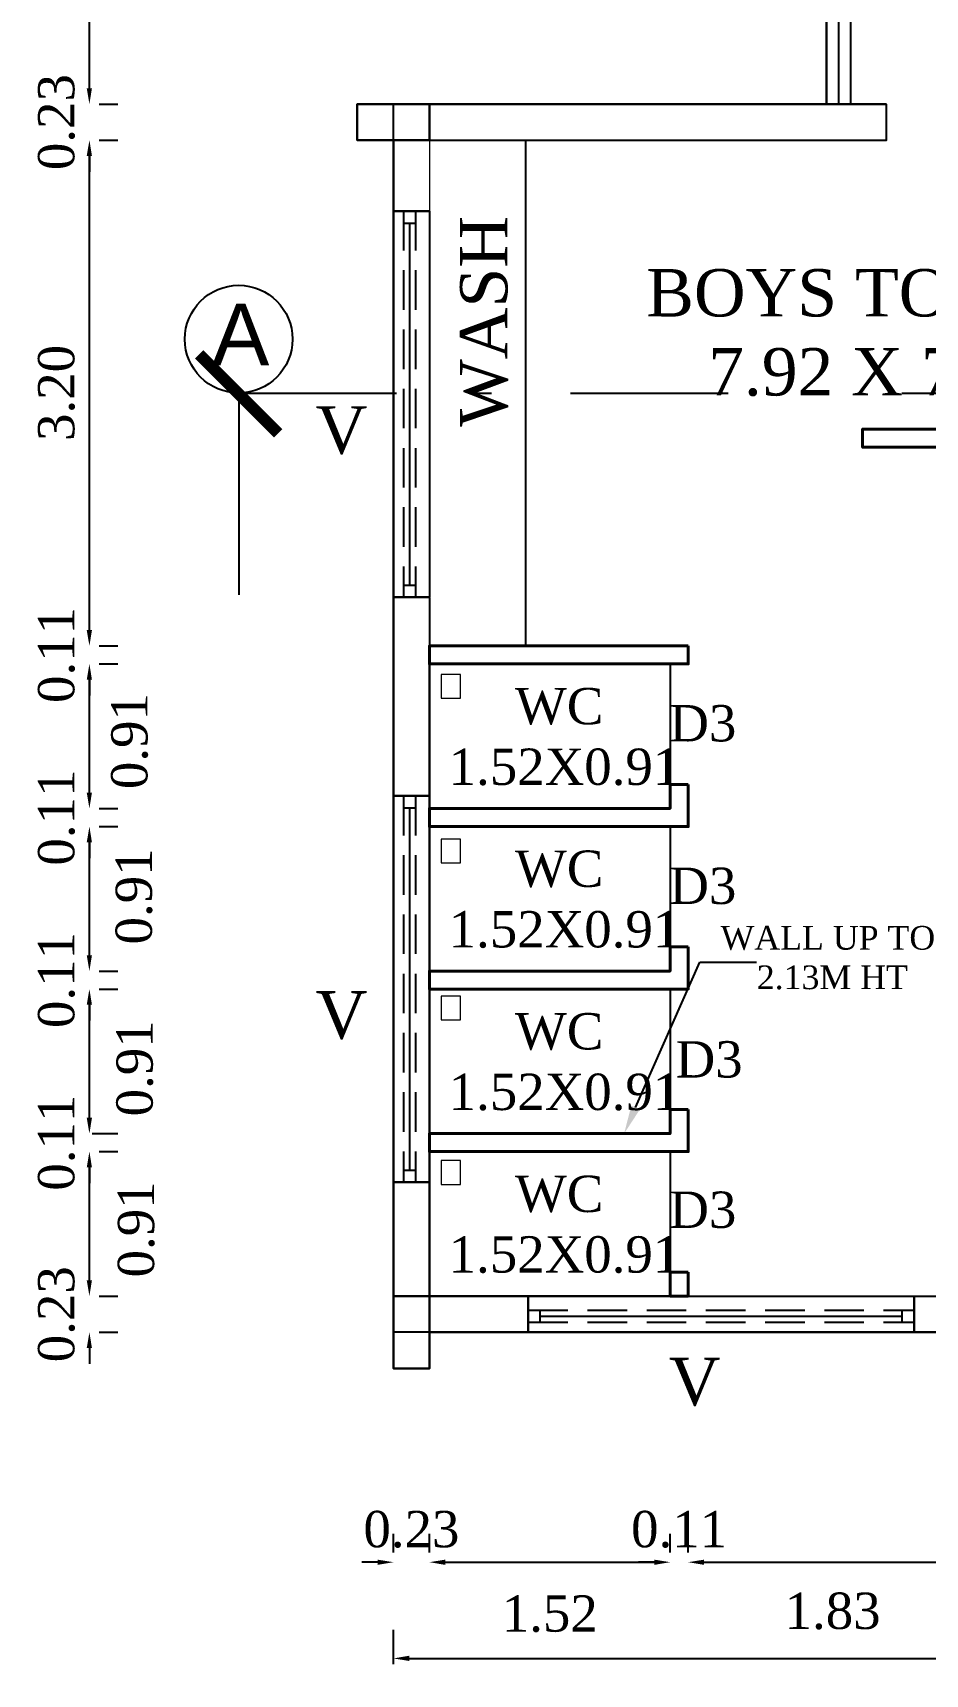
# Model space of a CAD drawing. Header units: metres. Extents: x 3616 to 3987, y 1122 to 1251.
# Drawn here: x 3828.12 to 3833.77, y 1156.45 to 1166.84 of the extents above; entities that cross this region are included whole.
import ezdxf
from ezdxf import colors
from ezdxf.entities.mleader import LeaderData, LeaderLine
from ezdxf.math import Vec2, Vec3

# ---------------------------------------------------------------- set-up
doc = ezdxf.new("R2010")
doc.units = ezdxf.units.M
doc.linetypes.add('DASHDOT', pattern=[1, 0.5, -0.25, 0, -0.25])
doc.linetypes.add('DASHED2', pattern=[0.375, 0.25, -0.125])
doc.layers.add('BLK_1_FLR_1_BLT_UP_AREA', color=26, linetype='Continuous')
doc.layers.add('BLK_1_FLR_1_WATER_CLOSET', color=213, linetype='Continuous')
doc.layers.add('BLK_1_FLR_1_WASH', color=243, linetype='Continuous', lineweight=5)
doc.styles.add('ANAND', font='times.ttf')
doc.styles.add('HEADING-1', font='arial.ttf')
doc.styles.add('ROMANS', font='swissl.ttf')
doc.styles.get("Standard").update_dxf_attribs({"font": 'arial.ttf'})
doc.dimstyles.new('Normal', dxfattribs={"dimscale": 128, "dimtxt": 0.09375, "dimasz": 0.09375, "dimexe": 0.0625, "dimexo": 0.1875, "dimgap": 0.03125, "dimtad": 1, "dimdec": 0, "dimzin": 3, "dimdsep": 46, "dimtxsty": 'ROMANS', "dimblk1": 'ARCHTICK', "dimblk2": 'ARCHTICK', "dimsah": 1, "dimcen": -0.09375, "dimdle": 0.0625, "dimclrd": 256, "dimclre": 256, "dimclrt": 2, "dimazin": 0, "dimtfac": 0.91, "dimtdec": 0, "dimtmove": 0, "dimatfit": 3, "dimldrblk": 'ARCHTICK', "dimfxl": 0, "dimfrac": 1, "dimtolj": 1, "dimtzin": 3, "dimlwd": -1, "dimlwe": -1, "dimarcsym": 0})
doc.dimstyles.new('V1', dxfattribs={"dimtxt": 0.23, "dimasz": 0.1, "dimexe": 0.18, "dimexo": 0.0625, "dimgap": 0.09, "dimtad": 1, "dimzin": 0, "dimdsep": 46, "dimtxsty": 'ANAND', "dimcen": 0.09, "dimadec": 0, "dimazin": 0, "dimtfac": 1, "dimtix": 1, "dimtofl": 0, "dimtmove": 2, "dimatfit": 0, "dimfxl": 0, "dimtolj": 1, "dimtzin": 0, "dimarcsym": 0})

# ---------------------------------------------------------------- blocks, each defined once
blk = doc.blocks.new('*D126')
at = {"color": 0, "lineweight": -2}
for p, q in [((3828.481, 1158.945), (3828.481, 1159.045)), ((3828.543, 1158.845), (3828.661, 1158.845)), ((3828.543, 1158.616), (3828.661, 1158.616)), ((3828.481, 1158.516), (3828.481, 1158.416))]:
    blk.add_line(p, q, dxfattribs=at)
at = {"color": 0}
for points in [[(3828.464, 1158.945), (3828.497, 1158.945), (3828.481, 1158.845)], [(3828.464, 1158.516), (3828.497, 1158.516), (3828.481, 1158.616)]]:
    blk.add_solid(points, dxfattribs=at)
at = {"layer": 'Defpoints', "color": 0}
for p in [(3828.481, 1158.845), (3828.481, 1158.845), (3828.481, 1158.616)]:
    blk.add_point(p, dxfattribs=at)
at = {"color": 0, "insert": (3828.273, 1158.73), "char_height": 0.23, "attachment_point": 5, "rotation": 90, "style": 'ANAND'}
blk.add_mtext('\\A1;0.23', dxfattribs=at)
blk = doc.blocks.new('*D127')
at = {"color": 0, "lineweight": -2}
for p, q in [((3828.543, 1159.759), (3828.661, 1159.759)), ((3828.481, 1158.945), (3828.481, 1159.659)), ((3828.543, 1158.845), (3828.661, 1158.845))]:
    blk.add_line(p, q, dxfattribs=at)
at = {"color": 0}
for points in [[(3828.464, 1159.659), (3828.497, 1159.659), (3828.481, 1159.759)], [(3828.464, 1158.945), (3828.497, 1158.945), (3828.481, 1158.845)]]:
    blk.add_solid(points, dxfattribs=at)
at = {"layer": 'Defpoints', "color": 0}
for p in [(3828.481, 1159.759), (3828.481, 1159.759), (3828.481, 1158.845)]:
    blk.add_point(p, dxfattribs=at)
at = {"color": 0, "insert": (3828.778, 1159.267), "char_height": 0.23, "attachment_point": 5, "rotation": 90, "style": 'ANAND'}
blk.add_mtext('\\A1;0.91', dxfattribs=at)
blk = doc.blocks.new('*D128')
at = {"color": 0, "lineweight": -2}
for p, q in [((3828.481, 1159.973), (3828.481, 1160.073)), ((3828.499, 1159.873), (3828.661, 1159.873)), ((3828.543, 1159.759), (3828.661, 1159.759)), ((3828.481, 1159.659), (3828.481, 1159.559))]:
    blk.add_line(p, q, dxfattribs=at)
at = {"color": 0}
for points in [[(3828.464, 1159.973), (3828.497, 1159.973), (3828.481, 1159.873)], [(3828.464, 1159.659), (3828.497, 1159.659), (3828.481, 1159.759)]]:
    blk.add_solid(points, dxfattribs=at)
at = {"layer": 'Defpoints', "color": 0}
for p in [(3828.436, 1159.873), (3828.481, 1159.873), (3828.481, 1159.759)]:
    blk.add_point(p, dxfattribs=at)
at = {"color": 0, "insert": (3828.273, 1159.816), "char_height": 0.23, "attachment_point": 5, "rotation": 90, "style": 'ANAND'}
blk.add_mtext('\\A1;0.11', dxfattribs=at)
blk = doc.blocks.new('*D129')
at = {"color": 0, "lineweight": -2}
for p, q in [((3828.543, 1160.788), (3828.661, 1160.788)), ((3828.481, 1159.973), (3828.481, 1160.688)), ((3828.499, 1159.873), (3828.661, 1159.873))]:
    blk.add_line(p, q, dxfattribs=at)
at = {"color": 0}
for points in [[(3828.464, 1160.688), (3828.497, 1160.688), (3828.481, 1160.788)], [(3828.464, 1159.973), (3828.497, 1159.973), (3828.481, 1159.873)]]:
    blk.add_solid(points, dxfattribs=at)
at = {"layer": 'Defpoints', "color": 0}
for p in [(3828.481, 1160.788), (3828.481, 1160.788), (3828.436, 1159.873)]:
    blk.add_point(p, dxfattribs=at)
at = {"color": 0, "insert": (3828.769, 1160.286), "char_height": 0.23, "attachment_point": 5, "rotation": 90, "style": 'ANAND'}
blk.add_mtext('\\A1;0.91', dxfattribs=at)
blk = doc.blocks.new('*D130')
at = {"color": 0, "lineweight": -2}
for p, q in [((3828.481, 1161.002), (3828.481, 1161.102)), ((3828.543, 1160.902), (3828.661, 1160.902)), ((3828.543, 1160.788), (3828.661, 1160.788)), ((3828.481, 1160.688), (3828.481, 1160.588))]:
    blk.add_line(p, q, dxfattribs=at)
at = {"color": 0}
for points in [[(3828.464, 1161.002), (3828.497, 1161.002), (3828.481, 1160.902)], [(3828.464, 1160.688), (3828.497, 1160.688), (3828.481, 1160.788)]]:
    blk.add_solid(points, dxfattribs=at)
at = {"layer": 'Defpoints', "color": 0}
for p in [(3828.481, 1160.902), (3828.481, 1160.902), (3828.481, 1160.788)]:
    blk.add_point(p, dxfattribs=at)
at = {"color": 0, "insert": (3828.273, 1160.845), "char_height": 0.23, "attachment_point": 5, "rotation": 90, "style": 'ANAND'}
blk.add_mtext('\\A1;0.11', dxfattribs=at)
blk = doc.blocks.new('*D131')
at = {"color": 0, "lineweight": -2}
for p, q in [((3828.543, 1161.816), (3828.661, 1161.816)), ((3828.481, 1161.002), (3828.481, 1161.716)), ((3828.543, 1160.902), (3828.661, 1160.902))]:
    blk.add_line(p, q, dxfattribs=at)
at = {"color": 0}
for points in [[(3828.464, 1161.716), (3828.497, 1161.716), (3828.481, 1161.816)], [(3828.464, 1161.002), (3828.497, 1161.002), (3828.481, 1160.902)]]:
    blk.add_solid(points, dxfattribs=at)
at = {"layer": 'Defpoints', "color": 0}
for p in [(3828.481, 1161.816), (3828.481, 1161.816), (3828.481, 1160.902)]:
    blk.add_point(p, dxfattribs=at)
at = {"color": 0, "insert": (3828.764, 1161.374), "char_height": 0.23, "attachment_point": 5, "rotation": 90, "style": 'ANAND'}
blk.add_mtext('\\A1;0.91', dxfattribs=at)
blk = doc.blocks.new('*D132')
at = {"color": 0, "lineweight": -2}
for p, q in [((3828.481, 1162.031), (3828.481, 1162.131)), ((3828.543, 1161.931), (3828.661, 1161.931)), ((3828.543, 1161.816), (3828.661, 1161.816)), ((3828.481, 1161.716), (3828.481, 1161.616))]:
    blk.add_line(p, q, dxfattribs=at)
at = {"color": 0}
for points in [[(3828.464, 1162.031), (3828.497, 1162.031), (3828.481, 1161.931)], [(3828.464, 1161.716), (3828.497, 1161.716), (3828.481, 1161.816)]]:
    blk.add_solid(points, dxfattribs=at)
at = {"layer": 'Defpoints', "color": 0}
for p in [(3828.481, 1161.931), (3828.481, 1161.931), (3828.481, 1161.816)]:
    blk.add_point(p, dxfattribs=at)
at = {"color": 0, "insert": (3828.273, 1161.873), "char_height": 0.23, "attachment_point": 5, "rotation": 90, "style": 'ANAND'}
blk.add_mtext('\\A1;0.11', dxfattribs=at)
blk = doc.blocks.new('*D133')
at = {"color": 0, "lineweight": -2}
for p, q in [((3828.543, 1162.845), (3828.661, 1162.845)), ((3828.481, 1162.031), (3828.481, 1162.745)), ((3828.543, 1161.931), (3828.661, 1161.931))]:
    blk.add_line(p, q, dxfattribs=at)
at = {"color": 0}
for points in [[(3828.464, 1162.745), (3828.497, 1162.745), (3828.481, 1162.845)], [(3828.464, 1162.031), (3828.497, 1162.031), (3828.481, 1161.931)]]:
    blk.add_solid(points, dxfattribs=at)
at = {"layer": 'Defpoints', "color": 0}
for p in [(3828.481, 1162.845), (3828.481, 1162.845), (3828.481, 1161.931)]:
    blk.add_point(p, dxfattribs=at)
at = {"color": 0, "insert": (3828.736, 1162.357), "char_height": 0.23, "attachment_point": 5, "rotation": 90, "style": 'ANAND'}
blk.add_mtext('\\A1;0.91', dxfattribs=at)
blk = doc.blocks.new('*D134')
at = {"color": 0, "lineweight": -2}
for p, q in [((3828.481, 1163.059), (3828.481, 1163.159)), ((3828.543, 1162.959), (3828.661, 1162.959)), ((3828.543, 1162.845), (3828.661, 1162.845)), ((3828.481, 1162.745), (3828.481, 1162.645))]:
    blk.add_line(p, q, dxfattribs=at)
at = {"color": 0}
for points in [[(3828.464, 1163.059), (3828.497, 1163.059), (3828.481, 1162.959)], [(3828.464, 1162.745), (3828.497, 1162.745), (3828.481, 1162.845)]]:
    blk.add_solid(points, dxfattribs=at)
at = {"layer": 'Defpoints', "color": 0}
for p in [(3828.481, 1162.959), (3828.481, 1162.959), (3828.481, 1162.845)]:
    blk.add_point(p, dxfattribs=at)
at = {"color": 0, "insert": (3828.273, 1162.902), "char_height": 0.23, "attachment_point": 5, "rotation": 90, "style": 'ANAND'}
blk.add_mtext('\\A1;0.11', dxfattribs=at)
blk = doc.blocks.new('*D135')
at = {"color": 0, "lineweight": -2}
for p, q in [((3828.543, 1166.16), (3828.661, 1166.16)), ((3828.481, 1163.059), (3828.481, 1166.06)), ((3828.543, 1162.959), (3828.661, 1162.959))]:
    blk.add_line(p, q, dxfattribs=at)
at = {"color": 0}
for points in [[(3828.464, 1166.06), (3828.497, 1166.06), (3828.481, 1166.16)], [(3828.464, 1163.059), (3828.497, 1163.059), (3828.481, 1162.959)]]:
    blk.add_solid(points, dxfattribs=at)
at = {"layer": 'Defpoints', "color": 0}
for p in [(3828.481, 1166.16), (3828.481, 1166.16), (3828.481, 1162.959)]:
    blk.add_point(p, dxfattribs=at)
at = {"color": 0, "insert": (3828.273, 1164.56), "char_height": 0.23, "attachment_point": 5, "rotation": 90, "style": 'ANAND'}
blk.add_mtext('\\A1;3.20', dxfattribs=at)
blk = doc.blocks.new('*D136')
at = {"color": 0, "lineweight": -2}
for p, q in [((3828.481, 1166.488), (3828.481, 1166.588)), ((3828.543, 1166.388), (3828.661, 1166.388)), ((3828.543, 1166.16), (3828.661, 1166.16)), ((3828.481, 1166.06), (3828.481, 1165.96))]:
    blk.add_line(p, q, dxfattribs=at)
at = {"color": 0}
for points in [[(3828.464, 1166.488), (3828.497, 1166.488), (3828.481, 1166.388)], [(3828.464, 1166.06), (3828.497, 1166.06), (3828.481, 1166.16)]]:
    blk.add_solid(points, dxfattribs=at)
at = {"layer": 'Defpoints', "color": 0}
for p in [(3828.481, 1166.388), (3828.481, 1166.388), (3828.481, 1166.16)]:
    blk.add_point(p, dxfattribs=at)
at = {"color": 0, "insert": (3828.273, 1166.274), "char_height": 0.23, "attachment_point": 5, "rotation": 90, "style": 'ANAND'}
blk.add_mtext('\\A1;0.23', dxfattribs=at)
blk = doc.blocks.new('*D137')
at = {"color": 0, "lineweight": -2}
for p, q in [((3828.543, 1169.436), (3828.661, 1169.436)), ((3828.481, 1166.488), (3828.481, 1169.336)), ((3828.543, 1166.388), (3828.661, 1166.388))]:
    blk.add_line(p, q, dxfattribs=at)
at = {"color": 0}
for points in [[(3828.464, 1169.336), (3828.497, 1169.336), (3828.481, 1169.436)], [(3828.464, 1166.488), (3828.497, 1166.488), (3828.481, 1166.388)]]:
    blk.add_solid(points, dxfattribs=at)
at = {"layer": 'Defpoints', "color": 0}
for p in [(3828.481, 1169.436), (3828.481, 1169.436), (3828.481, 1166.388)]:
    blk.add_point(p, dxfattribs=at)
at = {"color": 0, "insert": (3828.273, 1167.912), "char_height": 0.23, "attachment_point": 5, "rotation": 90, "style": 'ANAND'}
blk.add_mtext('\\A1;3.05', dxfattribs=at)
blk = doc.blocks.new('*D150')
at = {"color": 0, "lineweight": -2}
for p, q in [((3830.406, 1157.223), (3830.406, 1157.341)), ((3830.634, 1157.223), (3830.634, 1157.341)), ((3830.306, 1157.161), (3830.206, 1157.161)), ((3830.734, 1157.161), (3830.834, 1157.161))]:
    blk.add_line(p, q, dxfattribs=at)
at = {"color": 0}
for points in [[(3830.306, 1157.177), (3830.306, 1157.144), (3830.406, 1157.161)], [(3830.734, 1157.177), (3830.734, 1157.144), (3830.634, 1157.161)]]:
    blk.add_solid(points, dxfattribs=at)
at = {"layer": 'Defpoints', "color": 0}
for p in [(3830.406, 1157.161), (3830.634, 1157.161), (3830.634, 1157.161)]:
    blk.add_point(p, dxfattribs=at)
at = {"color": 0, "insert": (3830.52, 1157.368), "char_height": 0.23, "attachment_point": 5, "style": 'ANAND'}
blk.add_mtext('\\A1;0.23', dxfattribs=at)
blk = doc.blocks.new('*D151')
at = {"color": 0, "lineweight": -2}
for p, q in [((3830.634, 1157.223), (3830.634, 1157.341)), ((3832.158, 1157.223), (3832.158, 1157.341)), ((3830.734, 1157.161), (3832.058, 1157.161))]:
    blk.add_line(p, q, dxfattribs=at)
at = {"color": 0}
for points in [[(3830.734, 1157.177), (3830.734, 1157.144), (3830.634, 1157.161)], [(3832.058, 1157.177), (3832.058, 1157.144), (3832.158, 1157.161)]]:
    blk.add_solid(points, dxfattribs=at)
at = {"layer": 'Defpoints', "color": 0}
for p in [(3830.634, 1157.161), (3832.158, 1157.161), (3832.158, 1157.161)]:
    blk.add_point(p, dxfattribs=at)
at = {"color": 0, "insert": (3831.396, 1156.834), "char_height": 0.23, "attachment_point": 5, "style": 'ANAND'}
blk.add_mtext('\\A1;1.52', dxfattribs=at)
blk = doc.blocks.new('*D152')
at = {"color": 0, "lineweight": -2}
for p, q in [((3832.158, 1157.223), (3832.158, 1157.341)), ((3832.273, 1157.223), (3832.273, 1157.341)), ((3832.058, 1157.161), (3831.958, 1157.161)), ((3832.373, 1157.161), (3832.473, 1157.161))]:
    blk.add_line(p, q, dxfattribs=at)
at = {"color": 0}
for points in [[(3832.058, 1157.177), (3832.058, 1157.144), (3832.158, 1157.161)], [(3832.373, 1157.177), (3832.373, 1157.144), (3832.273, 1157.161)]]:
    blk.add_solid(points, dxfattribs=at)
at = {"layer": 'Defpoints', "color": 0}
for p in [(3832.158, 1157.161), (3832.273, 1157.161), (3832.273, 1157.161)]:
    blk.add_point(p, dxfattribs=at)
at = {"color": 0, "insert": (3832.215, 1157.368), "char_height": 0.23, "attachment_point": 5, "style": 'ANAND'}
blk.add_mtext('\\A1;0.11', dxfattribs=at)
blk = doc.blocks.new('*D153')
at = {"color": 0, "lineweight": -2}
for p, q in [((3832.273, 1157.223), (3832.273, 1157.341)), ((3834.101, 1157.223), (3834.101, 1157.341)), ((3832.373, 1157.161), (3834.001, 1157.161))]:
    blk.add_line(p, q, dxfattribs=at)
at = {"color": 0}
for points in [[(3832.373, 1157.177), (3832.373, 1157.144), (3832.273, 1157.161)], [(3834.001, 1157.177), (3834.001, 1157.144), (3834.101, 1157.161)]]:
    blk.add_solid(points, dxfattribs=at)
at = {"layer": 'Defpoints', "color": 0}
for p in [(3832.273, 1157.161), (3834.101, 1157.161), (3834.101, 1157.161)]:
    blk.add_point(p, dxfattribs=at)
at = {"color": 0, "insert": (3833.187, 1156.851), "char_height": 0.23, "attachment_point": 5, "style": 'ANAND'}
blk.add_mtext('\\A1;1.83', dxfattribs=at)
blk = doc.blocks.new('*D167')
at = {"color": 0, "lineweight": -2}
for p, q in [((3830.406, 1156.515), (3830.406, 1156.732)), ((3866.753, 1156.515), (3866.753, 1156.732)), ((3830.506, 1156.552), (3866.653, 1156.552))]:
    blk.add_line(p, q, dxfattribs=at)
at = {"color": 0}
for points in [[(3830.506, 1156.569), (3830.506, 1156.536), (3830.406, 1156.552)], [(3866.653, 1156.569), (3866.653, 1156.536), (3866.753, 1156.552)]]:
    blk.add_solid(points, dxfattribs=at)
at = {"layer": 'Defpoints', "color": 0}
for p in [(3866.753, 1156.552), (3830.406, 1156.452), (3866.753, 1156.452)]:
    blk.add_point(p, dxfattribs=at)
at = {"color": 0, "insert": (3848.579, 1156.76), "char_height": 0.23, "attachment_point": 5, "style": 'ANAND'}
blk.add_mtext('\\A1;36.35', dxfattribs=at)
blk = doc.blocks.new('_ArchTick')
at = {"color": 0, "linetype": 'ByBlock', "const_width": 0.15}
blk.add_lwpolyline([(-0.5, -0.5), (0.5, 0.5)], dxfattribs=at)

msp = doc.modelspace()

# ---------------------------------------------------------------- linework, layer by layer
at = {"lineweight": -2}
for p, q in [((3833.14809, 1169.43631, -0.0324), (3833.14809, 1166.38831, -0.0324)), ((3833.22429, 1169.43631, -0.0324), (3833.22429, 1166.38831, -0.0324)), ((3833.30049, 1169.43631, -0.0324), (3833.30049, 1166.38831, -0.0324)), ((3830.63423, 1166.38831, -0.0324), (3830.17703, 1166.38831, -0.0324)), ((3830.17703, 1166.38831, -0.0324), (3830.17703, 1166.15971, -0.0324)), ((3831.24383, 1166.38831, -0.0324), (3830.63423, 1166.38831, -0.0324)), ((3830.63423, 1166.15971, -0.0324), (3830.63423, 1166.38831, -0.0324)), ((3830.63423, 1166.38831, -0.0324), (3833.52909, 1166.38831, -0.0324)), ((3833.52909, 1166.15971, -0.0324), (3833.52909, 1166.38831, -0.0324)), ((3830.17703, 1166.15971, -0.0324), (3830.63423, 1166.15971, -0.0324)), ((3830.40563, 1166.15971, -0.0324), (3830.40563, 1158.61591, -0.0324)), ((3830.63423, 1166.15971, -0.0324), (3831.24383, 1166.15971, -0.0324)), ((3830.63423, 1166.15971, -0.0324), (3833.52909, 1166.15971, -0.0324)), ((3831.24383, 1162.95931, -0.0324), (3831.24383, 1166.15971, -0.0324)), ((3830.63423, 1165.71125, -0.0324), (3830.40563, 1165.71125, -0.0324)), ((3833.37669, 1164.21661, -0.0324), (3833.37669, 1164.33091, -0.0324)), ((3838.55903, 1164.33091, -0.0324), (3833.37669, 1164.33091, -0.0324)), ((3838.55903, 1164.21661, -0.0324), (3833.37669, 1164.21661, -0.0324)), ((3830.63423, 1163.26411, -0.0324), (3830.63423, 1158.61591, -0.0324)), ((3830.63423, 1162.95931, -0.0324), (3832.27253, 1162.95931, -0.0324)), ((3832.27253, 1162.95931, -0.0324), (3832.27253, 1162.84501, -0.0324)), ((3830.63423, 1162.84501, -0.0324), (3832.27253, 1162.84501, -0.0324)), ((3832.15823, 1162.08301, -0.0324), (3832.15823, 1161.93061, -0.0324)), ((3832.15823, 1162.08301, -0.0324), (3832.27253, 1162.08301, -0.0324)), ((3832.27253, 1162.08301, -0.0324), (3832.27253, 1161.81631, -0.0324)), ((3830.63423, 1162.00981, -0.0324), (3830.40563, 1162.00981, -0.0324)), ((3830.63423, 1161.93061, -0.0324), (3832.15823, 1161.93061, -0.0324)), ((3830.63423, 1161.81631, -0.0324), (3832.27253, 1161.81631, -0.0324)), ((3832.15823, 1161.05431, -0.0324), (3832.15823, 1160.90191, -0.0324)), ((3832.15823, 1161.05431, -0.0324), (3832.27253, 1161.05431, -0.0324)), ((3832.27253, 1161.05431, -0.0324), (3832.27253, 1160.78761, -0.0324)), ((3830.63423, 1160.90191, -0.0324), (3832.15823, 1160.90191, -0.0324)), ((3830.63423, 1160.78761, -0.0324), (3832.27253, 1160.78761, -0.0324)), ((3832.15823, 1160.02561, -0.0324), (3832.15823, 1159.87321, -0.0324)), ((3832.15823, 1160.02561, -0.0324), (3832.27253, 1160.02561, -0.0324)), ((3832.27253, 1160.02561, -0.0324), (3832.27253, 1159.75891, -0.0324)), ((3830.63423, 1159.87321, -0.0324), (3832.15823, 1159.87321, -0.0324)), ((3830.63423, 1159.75891, -0.0324), (3832.27253, 1159.75891, -0.0324)), ((3832.15823, 1158.99691, -0.0324), (3832.15823, 1158.84451, -0.0324)), ((3832.15823, 1158.99691, -0.0324), (3832.27253, 1158.99691, -0.0324)), ((3832.27253, 1158.99691, -0.0324), (3832.27253, 1158.84451, -0.0324)), ((3830.63423, 1158.84451, -0.0324), (3830.40563, 1158.84451, -0.0324)), ((3830.40563, 1158.84451, -0.0324), (3830.40563, 1158.38731, -0.0324)), ((3830.63423, 1158.84451, -0.0324), (3838.78763, 1158.84451, -0.0324)), ((3830.63423, 1158.38731, -0.0324), (3830.63423, 1158.84451, -0.0324)), ((3831.26001, 1158.84451, -0.0324), (3831.26001, 1158.61591, -0.0324)), ((3830.63423, 1158.61591, -0.0324), (3838.55903, 1158.61591, -0.0324)), ((3830.40563, 1158.38731, -0.0324), (3830.63423, 1158.38731, -0.0324))]:
    msp.add_line(p, q, dxfattribs=at)
for p, q in [((3830.40563, 1165.71125, -0.0324), (3830.63423, 1165.71125, -0.0324)), ((3830.46913, 1165.63505, -0.0324), (3830.54533, 1165.63505, -0.0324)), ((3830.50723, 1165.63505, -0.0324), (3830.50723, 1163.34305, -0.0324)), ((3830.46913, 1163.34305, -0.0324), (3830.54533, 1163.34305, -0.0324)), ((3830.40563, 1163.26685, -0.0324), (3830.63423, 1163.26685, -0.0324)), ((3830.40563, 1162.00981, -0.0324), (3830.63423, 1162.00981, -0.0324)), ((3830.46913, 1161.93361, -0.0324), (3830.54533, 1161.93361, -0.0324)), ((3830.50723, 1161.93361, -0.0324), (3830.50723, 1159.64161, -0.0324)), ((3830.40563, 1159.56541, -0.0324), (3830.63423, 1159.56541, -0.0324)), ((3830.46913, 1159.64161, -0.0324), (3830.54533, 1159.64161, -0.0324)), ((3831.26001, 1158.61591, -0.0324), (3831.26001, 1158.84451, -0.0324)), ((3833.70441, 1158.61591, -0.0324), (3833.70441, 1158.84451, -0.0324)), ((3831.33621, 1158.67941, -0.0324), (3831.33621, 1158.75561, -0.0324)), ((3833.62821, 1158.67941, -0.0324), (3833.62821, 1158.75561, -0.0324)), ((3831.33621, 1158.71751, -0.0324), (3833.62821, 1158.71751, -0.0324))]:
    msp.add_line(p, q)
at = {"linetype": 'DASHED2'}
for p, q in [((3830.46913, 1165.71125, -0.0324), (3830.46913, 1163.26685, -0.0324)), ((3830.54533, 1165.71125, -0.0324), (3830.54533, 1163.26685, -0.0324)), ((3830.46913, 1162.00981, -0.0324), (3830.46913, 1159.56541, -0.0324)), ((3830.54533, 1162.00981, -0.0324), (3830.54533, 1159.56541, -0.0324)), ((3831.26001, 1158.75561, -0.0324), (3833.70441, 1158.75561, -0.0324)), ((3831.26001, 1158.67941, -0.0324), (3833.70441, 1158.67941, -0.0324))]:
    msp.add_line(p, q, dxfattribs=at)
at = {"linetype": 'DASHDOT', "ltscale": 2}
msp.add_line((3829.42621, 1164.55951, -0.0324), (3868.00209, 1164.55951, -0.0324), dxfattribs=at)
at = {"lineweight": -2, "elevation": -0.0324}
for points in [[(3830.63423, 1166.38831), (3830.63423, 1166.15971), (3830.17703, 1166.15971), (3830.17703, 1166.38831)], [(3833.52909, 1166.38831), (3830.63423, 1166.38831), (3830.63423, 1166.15971), (3833.52909, 1166.15971)], [(3832.27253, 1162.95931), (3830.63423, 1162.95931), (3830.63423, 1162.84501), (3832.27253, 1162.84501)], [(3832.27253, 1162.08301), (3832.15823, 1162.08301), (3832.15823, 1161.93061), (3830.63423, 1161.93061), (3830.63423, 1161.81631), (3832.27253, 1161.81631)], [(3832.27253, 1161.05431), (3832.15823, 1161.05431), (3832.15823, 1160.90191), (3830.63423, 1160.90191), (3830.63423, 1160.78761), (3832.27253, 1160.78761)], [(3832.27253, 1160.02561), (3832.15823, 1160.02561), (3832.15823, 1159.87321), (3830.63423, 1159.87321), (3830.63423, 1159.75891), (3832.27253, 1159.75891)], [(3830.40563, 1158.84451), (3830.63423, 1158.84451), (3830.63423, 1158.38731), (3830.40563, 1158.38731)]]:
    msp.add_lwpolyline(points, close=True, dxfattribs=at)
at = {"elevation": -0.0324}
for points in [[(3830.63423, 1165.71125), (3830.63423, 1163.26685), (3830.40563, 1163.26685), (3830.40563, 1165.71125)], [(3830.63423, 1162.00981), (3830.63423, 1159.56541), (3830.40563, 1159.56541), (3830.40563, 1162.00981)], [(3831.26001, 1158.84451), (3833.70441, 1158.84451), (3833.70441, 1158.61591), (3831.26001, 1158.61591)]]:
    msp.add_lwpolyline(points, close=True, dxfattribs=at)
at = {"lineweight": 40, "elevation": -0.0324}
for points in [[(3838.55903, 1164.33091), (3833.37669, 1164.33091), (3833.37669, 1164.21661), (3838.55903, 1164.21661)], [(3832.27253, 1162.95931), (3830.63423, 1162.95931), (3830.63423, 1162.84501), (3832.27253, 1162.84501)], [(3832.27253, 1162.08301), (3832.15823, 1162.08301), (3832.15823, 1161.93061), (3830.63423, 1161.93061), (3830.63423, 1161.81631), (3832.27253, 1161.81631)], [(3832.27253, 1161.05431), (3832.15823, 1161.05431), (3832.15823, 1160.90191), (3830.63423, 1160.90191), (3830.63423, 1160.78761), (3832.27253, 1160.78761)], [(3832.27253, 1160.02561), (3832.15823, 1160.02561), (3832.15823, 1159.87321), (3830.63423, 1159.87321), (3830.63423, 1159.75891), (3832.27253, 1159.75891)], [(3832.27253, 1158.99691), (3832.15823, 1158.99691), (3832.15823, 1158.84451), (3832.27253, 1158.84451)]]:
    msp.add_lwpolyline(points, close=True, dxfattribs=at)
at = {"linetype": 'ByBlock', "lineweight": -2}
msp.add_circle((3829.42621, 1164.90027, -0.0324), 0.34076, dxfattribs=at)
at = {"layer": 'BLK_1_FLR_1_BLT_UP_AREA', "color": 26, "ltscale": 400, "elevation": -0.0324}
msp.add_lwpolyline([(3830.40563, 1205.17411), (3858.52343, 1205.17411), (3858.52343, 1194.12511), (3846.25523, 1194.12511), (3846.25523, 1185.89551), (3842.06423, 1185.89551), (3842.06195, 1175.2278), (3850.06523, 1175.22951), (3850.06523, 1177.89616), (3866.75303, 1177.89291), (3866.75303, 1158.61591), (3841.83563, 1158.61591), (3841.83563, 1159.94941), (3838.78763, 1159.94941), (3838.78763, 1158.61591), (3830.40563, 1158.61591), (3830.40563, 1166.38831), (3833.14883, 1166.38831), (3833.14883, 1169.43631), (3830.40563, 1169.43631)], close=True, dxfattribs=at)
at = {"layer": 'BLK_1_FLR_1_WASH', "color": 55, "elevation": -0.0324}
msp.add_lwpolyline([(3830.63423, 1162.95931), (3831.24383, 1162.95931), (3831.24383, 1166.15971), (3830.63423, 1166.15971)], close=True, dxfattribs=at)
at = {"layer": 'BLK_1_FLR_1_WASH', "color": 60, "elevation": -0.0324}
for points in [[(3830.70844, 1162.7785), (3830.70844, 1162.6285), (3830.83093, 1162.6285), (3830.83093, 1162.7785)], [(3830.70844, 1161.73612), (3830.70844, 1161.58612), (3830.83093, 1161.58612), (3830.83093, 1161.73612)], [(3830.70844, 1160.74326), (3830.70844, 1160.59326), (3830.83093, 1160.59326), (3830.83093, 1160.74326)], [(3830.70844, 1159.70198), (3830.70844, 1159.55198), (3830.83093, 1159.55198), (3830.83093, 1159.70198)]]:
    msp.add_lwpolyline(points, close=True, dxfattribs=at)
at = {"layer": 'BLK_1_FLR_1_WATER_CLOSET', "color": 1, "elevation": -0.0324}
for points in [[(3830.63423, 1162.84501), (3832.15823, 1162.84501), (3832.15823, 1161.93061), (3830.63423, 1161.93061)], [(3830.63423, 1161.81631), (3832.15823, 1161.81631), (3832.15823, 1160.90191), (3830.63423, 1160.90191)], [(3830.63423, 1160.78761), (3832.15823, 1160.78761), (3832.15823, 1159.87321), (3830.63423, 1159.87321)], [(3832.15823, 1158.84451), (3830.63423, 1158.84451), (3830.63423, 1159.75891), (3832.15823, 1159.75891)]]:
    msp.add_lwpolyline(points, close=True, dxfattribs=at)

# ---------------------------------------------------------------- texts
at = {"style": 'ANAND'}
msp.add_text('WASH', height=0.3, rotation=90, dxfattribs=at).set_placement((3831.12759, 1164.34535, -0.0324))
at = {"linetype": 'ByBlock', "lineweight": -2, "style": 'HEADING-1'}
msp.add_text('A', height=0.39, dxfattribs=at).set_placement((3829.25708, 1164.73464, -0.0324))
at = {"style": 'ANAND'}
for s, height, p in [('V', 0.3, (3829.91356, 1164.17599, -0.0324)), ('D3', 0.23, (3832.15305, 1162.35493, -0.0324)), ('D3', 0.23, (3832.15305, 1161.32623, -0.0324)), ('V', 0.3, (3829.91356, 1160.47455, -0.0324)), ('D3', 0.23, (3832.19284, 1160.22796, -0.0324)), ('D3', 0.23, (3832.15305, 1159.27658, -0.0324)), ('V', 0.3, (3832.14979, 1158.15459, -0.0324))]:
    msp.add_text(s, height=height, dxfattribs=at).set_placement(p)
at = {"attachment_point": 1, "style": 'ANAND'}
for s, insert, char_height, width in [('{\\W1.542968; }BOYS TOILET\\P{\\W5.004882; }7.92 X 7.32 ', (3831.8318, 1165.34412, -0.0324), 0.3, 3.165465), ('{\\W6.429734; }WC\\P{\\W1.58989; }1.52X0.91', (3830.6176, 1162.69323, -0.0324), 0.23, 1.6226107), ('{\\W6.429734; }WC\\P{\\W1.58989; }1.52X0.91', (3830.6176, 1161.66453, -0.0324), 0.23, 1.6226107), ('{\\W6.429734; }WC\\P{\\W1.58989; }1.52X0.91', (3830.6176, 1160.63583, -0.0324), 0.23, 1.6226107), ('{\\W6.429734; }WC\\P{\\W1.58989; }1.52X0.91', (3830.6176, 1159.60713, -0.0324), 0.23, 1.6226107)]:
    msp.add_mtext(s, dxfattribs=dict(at, insert=insert, char_height=char_height, width=width))

# ---------------------------------------------------------------- dimensions: what is measured, and where the dimension line sits
for base, p1, p2, picture, middle in [((3828.48077, 1169.43631, -0.0324), (3828.48077, 1166.38831, -0.0324), (3828.48077, 1169.43631, -0.0324), '*D137', (3828.27345, 1167.91231, -0.0324)), ((3828.48077, 1166.38831, -0.0324), (3828.48077, 1166.15971, -0.0324), (3828.48077, 1166.38831, -0.0324), '*D136', (3828.27345, 1166.27401, -0.0324)), ((3828.48077, 1166.15971, -0.0324), (3828.48077, 1162.95931, -0.0324), (3828.48077, 1166.15971, -0.0324), '*D135', (3828.27345, 1164.55951, -0.0324)), ((3828.48077, 1162.95931, -0.0324), (3828.48077, 1162.84501, -0.0324), (3828.48077, 1162.95931, -0.0324), '*D134', (3828.27345, 1162.90216, -0.0324)), ((3828.48077, 1161.93061, -0.0324), (3828.48077, 1161.81631, -0.0324), (3828.48077, 1161.93061, -0.0324), '*D132', (3828.27345, 1161.87346, -0.0324)), ((3828.48077, 1160.90191, -0.0324), (3828.48077, 1160.78761, -0.0324), (3828.48077, 1160.90191, -0.0324), '*D130', (3828.27345, 1160.84476, -0.0324)), ((3828.48077, 1159.87321, -0.0324), (3828.48077, 1159.75891, -0.0324), (3828.4364, 1159.87321, -0.0324), '*D128', (3828.27345, 1159.81606, -0.0324)), ((3828.48077, 1158.84451, -0.0324), (3828.48077, 1158.61591, -0.0324), (3828.48077, 1158.84451, -0.0324), '*D126', (3828.27345, 1158.73021, -0.0324))]:
    dim = msp.add_linear_dim(base=base, p1=p1, p2=p2, angle=90, dimstyle='V1')
    dim.commit()
    dim.dimension.update_dxf_attribs({"geometry": picture, "text_midpoint": middle})
for base, p1, p2, picture, middle in [((3828.48077, 1162.84501, -0.0324), (3828.48077, 1161.93061, -0.0324), (3828.48077, 1162.84501, -0.0324), '*D133', (3828.73616, 1162.35702, -0.0324)), ((3828.48077, 1161.81631, -0.0324), (3828.48077, 1160.90191, -0.0324), (3828.48077, 1161.81631, -0.0324), '*D131', (3828.76438, 1161.37406, -0.0324)), ((3828.48077, 1160.78761, -0.0324), (3828.4364, 1159.87321, -0.0324), (3828.48077, 1160.78761, -0.0324), '*D129', (3828.76947, 1160.28616, -0.0324)), ((3828.48077, 1159.75891, -0.0324), (3828.48077, 1158.84451, -0.0324), (3828.48077, 1159.75891, -0.0324), '*D127', (3828.77821, 1159.267, -0.0324))]:
    dim = msp.add_linear_dim(base=base, p1=p1, p2=p2, angle=90, dimstyle='V1')
    dim.commit()
    dim.dimension.update_dxf_attribs({"geometry": picture, "text_midpoint": middle, "dimtype": 160})
for base, p1, p2, picture, middle in [((3830.63423, 1157.1606, -0.0324), (3830.40563, 1157.1606, -0.0324), (3830.63423, 1157.1606, -0.0324), '*D150', (3830.51993, 1157.36792, -0.0324)), ((3832.27253, 1157.1606, -0.0324), (3832.15823, 1157.1606, -0.0324), (3832.27253, 1157.1606, -0.0324), '*D152', (3832.21538, 1157.36792, -0.0324)), ((3866.75303, 1156.55239, -0.0324), (3830.40563, 1156.45233, -0.0324), (3866.75303, 1156.45233, -0.0324), '*D167', (3848.57933, 1156.75971, -0.0324))]:
    dim = msp.add_linear_dim(base=base, p1=p1, p2=p2, dimstyle='V1')
    dim.commit()
    dim.dimension.update_dxf_attribs({"geometry": picture, "text_midpoint": middle})
for base, p1, p2, picture, middle in [((3832.15823, 1157.1606, -0.0324), (3830.63423, 1157.1606, -0.0324), (3832.15823, 1157.1606, -0.0324), '*D151', (3831.39623, 1156.83439, -0.0324)), ((3834.10133, 1157.1606, -0.0324), (3832.27253, 1157.1606, -0.0324), (3834.10133, 1157.1606, -0.0324), '*D153', (3833.18693, 1156.85097, -0.0324))]:
    dim = msp.add_linear_dim(base=base, p1=p1, p2=p2, dimstyle='V1')
    dim.commit()
    dim.dimension.update_dxf_attribs({"geometry": picture, "text_midpoint": middle, "dimtype": 160})

# ---------------------------------------------------------------- leaders
at = {"linetype": 'ByBlock', "lineweight": -2}
msp.add_leader([(3829.42621, 1164.55481, -0.0324), (3829.42621, 1163.28179, -0.0324)], dimstyle='Normal', override={"dimscale": 100, "dimtxt": 2, "dimasz": 0.005, "dimgap": 1, "dimtad": 0, "dimclre": 2, "dimfxl": 0.18, "dimfxlon": 1, "dimtfill": 1, "dimarcsym": 1}, dxfattribs=at)
ml = msp.add_multileader_mtext('Standard')
ml.set_content('WALL UP TO\\P 2.13M HT', color=256, style='ANAND')
ml.set_leader_properties()
ml.build(insert=Vec2(0, 0))
ml.multileader.update_dxf_attribs({"dogleg_length": 0.36, "arrow_head_size": 0.18})
ctx = ml.context
ctx.base_point, ctx.char_height, ctx.arrow_head_size, ctx.landing_gap_size, ctx.plane_origin = Vec3(3832.34823, 1161.11062, -0.0324), 0.15, 0.18, 0.09, Vec3(3834.45773, 1160.78761, -0.0324)
ctx.text_align_type = 1
notes = []
notes.append((ctx, [(0, (1, 1, 0), (3834.20546, 1161.11062, -0.0324), (-1, 0), 0.36, [(0, [(3834.45773, 1160.78761, -0.0324)], 0, [])])]))
ctx.mtext.insert, ctx.mtext.alignment, ctx.mtext.flow_direction = Vec3(3833.15688, 1161.18714, -0.0324), 2, 5
ml = msp.add_multileader_mtext('Standard')
ml.set_content('', color=256)
ml.set_leader_properties()
ml.build(insert=Vec2(0, 0))
ml.multileader.update_dxf_attribs({"dogleg_length": 0.36, "arrow_head_size": 0.18})
ctx = ml.context
ctx.base_point, ctx.char_height, ctx.arrow_head_size, ctx.landing_gap_size, ctx.plane_origin = Vec3(3832.70561, 1160.95862, -0.0324), 0.18, 0.18, 0.09, Vec3(3831.86678, 1159.87321, -0.0324)
notes.append((ctx, [(0, (1, 1, 0), (3832.34561, 1160.95862, -0.0324), (1, 0), 0.36, [(0, [(3831.86678, 1159.87321, -0.0324)], 0, [])])]))
ctx.mtext.insert, ctx.mtext.flow_direction = Vec3(3832.79561, 1161.04862, -0.0324), 5
for ctx, leaders in notes:
    for number, flags, end, landing, length, lines in leaders:
        leader = LeaderData()
        leader.index, (leader.has_last_leader_line, leader.has_dogleg_vector, leader.attachment_direction) = number, flags
        leader.last_leader_point, leader.dogleg_vector, leader.dogleg_length = Vec3(end), Vec3(landing), length
        for number, points, colour, breaks in lines:
            line = LeaderLine()
            line.index, line.vertices, line.color, line.breaks = number, Vec3.list(points), colors.encode_raw_color(colour), breaks
            leader.lines.append(line)
        ctx.leaders.append(leader)

doc.saveas('drawing.dxf')
